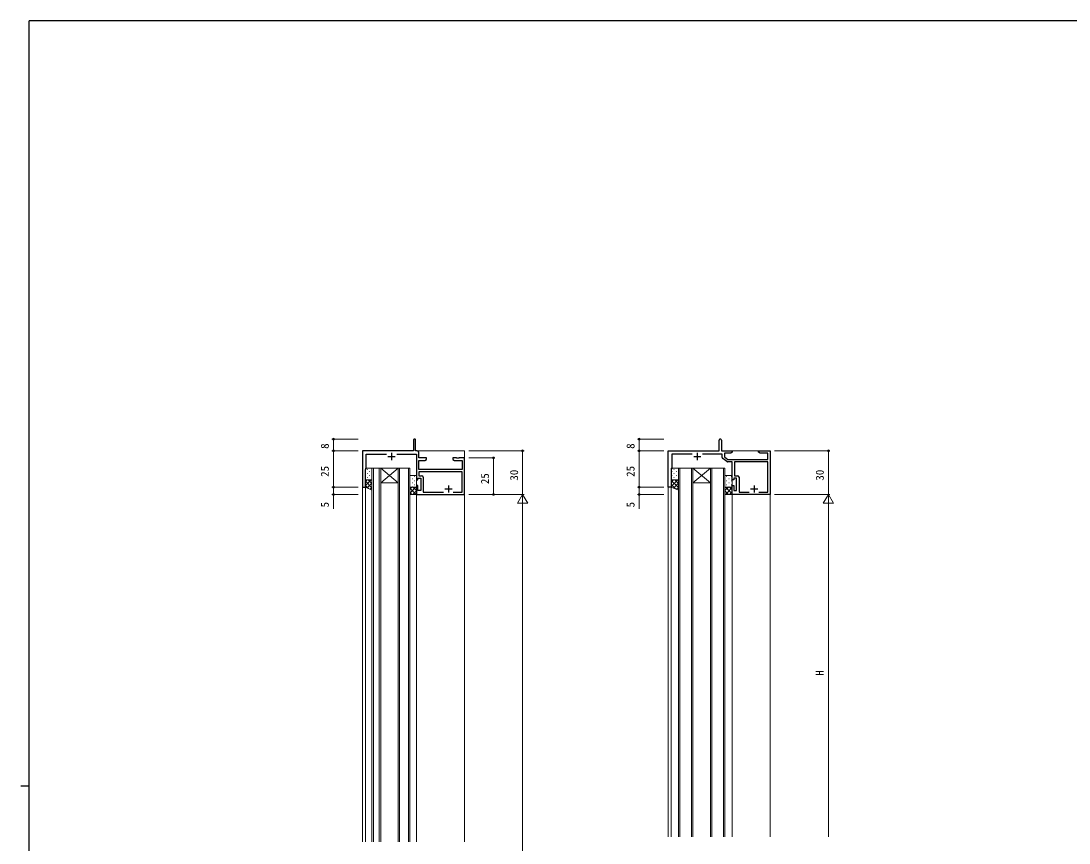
# Model space of a CAD drawing. Units: millimetres, scale not verified. Extents: x -793 to 793, y -564 to 564.
# Drawn here: x -793 to -73, y -6 to 559 of the extents above; entities that cross this region are included whole.
import ezdxf
from ezdxf.enums import TextEntityAlignment as Align

# ---------------------------------------------------------------- set-up
doc = ezdxf.new("R2010")
doc.units = ezdxf.units.MM
doc.header["$LTSCALE"] = 2
doc.layers.add('0-2_YKK_11', color=134, linetype='Continuous')
doc.layers.add('0-7_YKK_ZWAK', color=134, linetype='Continuous')
for name, color, linetype, lineweight in [('0-3_YKK_12', 40, 'Continuous', 18), ('0-4_YKK_13', 120, 'Continuous', 18), ('0-6_YKK_D', 200, 'Continuous', 18)]:
    doc.layers.add(name, color=color, linetype=linetype, lineweight=lineweight)
doc.styles.add('ＭＳ ゴシック', font='')
doc.styles.get('ＭＳ ゴシック').set_extended_font_data('MS Gothic')

msp = doc.modelspace()

# ---------------------------------------------------------------- linework, layer by layer
at = {"layer": '0-2_YKK_11'}
for p, q in [((-541.27, 259.7), (-536.27, 259.7)), ((-538.77, 262.2), (-538.77, 257.2)), ((-331.27, 259.7), (-326.27, 259.7)), ((-328.77, 262.2), (-328.77, 257.2)), ((-308.528, 256.251), (-311.344, 258.222)), ((-499.77, 239.9), (-499.77, 234.9)), ((-289.77, 239.9), (-289.77, 234.9)), ((-502.27, 237.4), (-497.27, 237.4)), ((-292.27, 237.4), (-287.27, 237.4))]:
    msp.add_line(p, q, dxfattribs=at)
for points in [[(-523.77, 270.95), (-523.77, 263.7), (-558.77, 263.7), (-558.77, 238.7), (-556.77, 238.7), (-556.77, 250.7), (-556.27, 251.2), (-556.27, 261.2), (-542.333, 261.2)], [(-521.14, 263.7), (-522.27, 263.7), (-522.27, 270.95)], [(-332.333, 261.2), (-346.27, 261.2), (-346.27, 251.2), (-346.77, 250.7), (-346.77, 238.7), (-348.77, 238.7), (-348.77, 263.7), (-313.77, 263.7), (-313.77, 270.95)], [(-312.27, 270.95), (-312.27, 263.7), (-304.77, 263.7), (-304.77, 262.7), (-305.861, 262.07), (-310.14, 262.07), (-310.14, 259.369), (-307.756, 257.7), (-280.4, 257.7), (-280.4, 262.07), (-285.679, 262.07), (-286.77, 262.7), (-286.77, 263.7), (-284.228, 263.7), (-284.045, 263.58), (-283.495, 263.58), (-283.312, 263.7), (-283.228, 263.7), (-283.045, 263.58), (-282.495, 263.58), (-282.312, 263.7), (-278.77, 263.7), (-278.77, 233.7), (-304.77, 233.7), (-304.77, 239.7), (-303.77, 239.7), (-303.77, 236.4), (-301.77, 236.4), (-301.77, 244.9), (-303.77, 244.9), (-303.77, 243.7), (-304.77, 243.7), (-304.77, 256.07), (-307.955, 256.07)], [(-535.208, 261.2), (-521.77, 261.2), (-521.77, 243.7), (-520.77, 243.7), (-520.77, 244.9), (-518.77, 244.9), (-518.77, 236.4), (-520.77, 236.4), (-520.77, 239.7), (-521.77, 239.7), (-521.77, 233.7), (-488.77, 233.7), (-488.77, 258.7), (-492.312, 258.7), (-492.495, 258.58), (-493.045, 258.58), (-493.228, 258.7), (-493.312, 258.7), (-493.495, 258.58), (-494.045, 258.58), (-494.228, 258.7), (-496.77, 258.7), (-496.77, 257.7), (-495.679, 257.07), (-490.4, 257.07), (-490.4, 250.7), (-520.14, 250.7), (-520.14, 257.07), (-515.861, 257.07), (-514.77, 257.7), (-514.77, 258.7), (-520.14, 258.7), (-520.14, 262.7)], [(-311.77, 259.041), (-311.77, 261.2), (-325.208, 261.2)], [(-286.42, 235.33), (-280.4, 235.33), (-280.4, 256.07), (-303.14, 256.07), (-303.14, 246.53), (-301.14, 246.53)], [(-496.42, 235.33), (-490.4, 235.33), (-490.4, 249.07), (-520.14, 249.07), (-520.14, 246.53), (-518.14, 246.53)], [(-517.14, 245.53), (-517.14, 235.33), (-503.121, 235.33)], [(-300.14, 245.53), (-300.14, 235.33), (-293.121, 235.33)]]:
    msp.add_lwpolyline(points, dxfattribs=at)
for centre, radius, start, end in [((-523.02, 270.95), 0.75, 359.99999, 180.00001), ((-313.02, 270.95), 0.75, 359.99999, 180.00001), ((-521.14, 262.7), 1, 0.00001, 89.99999), ((-310.77, 259.041), 1, 180.00003, 235.00002), ((-307.955, 257.07), 1, 235.00002, 270.00001), ((-518.14, 245.53), 1, 0.00001, 89.99999), ((-301.14, 245.53), 1, 0.00001, 89.99999)]:
    msp.add_arc(centre, radius, start, end, dxfattribs=at)
at = {"layer": '0-3_YKK_12'}
for p, q in [((-558.77, 263.7), (-558.77, -4.8)), ((-558.77, 263.7), (-524.07, 263.7)), ((-521.97, 263.7), (-488.77, 263.7)), ((-488.77, 263.7), (-488.77, -4.8)), ((-348.77, 263.7), (-348.77, -1.3)), ((-348.77, 263.7), (-314.07, 263.7)), ((-311.97, 263.7), (-278.77, 263.7)), ((-278.77, 263.7), (-278.77, -1.3)), ((-552.27, 251.7), (-552.27, -4.8)), ((-551.27, -4.8), (-551.27, 251.7)), ((-547.27, 251.7), (-547.27, -4.8)), ((-546.27, 251.7), (-534.27, 251.7)), ((-546.27, 251.7), (-534.27, 241.7)), ((-534.27, 251.7), (-546.27, 241.7)), ((-534.27, 251.7), (-534.27, -4.8)), ((-533.27, -4.8), (-533.27, 251.7)), ((-527.27, 251.7), (-527.27, -4.8)), ((-341.77, 251.7), (-341.77, -1.3)), ((-340.77, -1.3), (-340.77, 251.7)), ((-332.77, 251.7), (-332.77, -1.3)), ((-331.77, 251.7), (-319.77, 251.7)), ((-331.77, 251.7), (-319.77, 241.7)), ((-319.77, 251.7), (-331.77, 241.7)), ((-319.77, 251.7), (-319.77, -1.3)), ((-318.77, -1.3), (-318.77, 251.7)), ((-310.77, 251.7), (-310.77, -1.3)), ((-558.77, 238.7), (-556.77, 238.7)), ((-556.77, 238.7), (-556.77, -4.8)), ((-546.27, 241.7), (-534.27, 241.7)), ((-348.77, 238.7), (-346.77, 238.7)), ((-346.77, 238.7), (-346.77, -1.3)), ((-331.77, 241.7), (-319.77, 241.7)), ((-521.77, 233.7), (-521.77, -4.8)), ((-521.77, 233.7), (-488.77, 233.7)), ((-304.77, 233.7), (-304.77, -1.3)), ((-304.77, 233.7), (-278.77, 233.7))]:
    msp.add_line(p, q, dxfattribs=at)
for points in [[(-546.27, -4.8), (-546.27, 251.7), (-552.27, 251.7)], [(-526.27, -4.8), (-526.27, 251.7), (-534.27, 251.7)], [(-331.77, -1.3), (-331.77, 251.7), (-341.77, 251.7)], [(-309.77, -1.3), (-309.77, 251.7), (-319.77, 251.7)]]:
    msp.add_lwpolyline(points, dxfattribs=at)
at = {"layer": '0-4_YKK_13'}
for p, q in [((-556.77, 249.45), (-556.75, 249.45)), ((-556.77, 246.62), (-556.75, 246.62)), ((-555.535, 250.865), (-555.335, 250.865)), ((-555.535, 248.035), (-555.335, 248.035)), ((-555.535, 245.205), (-555.335, 245.205)), ((-553.92, 249.45), (-553.72, 249.45)), ((-553.92, 246.62), (-553.72, 246.62)), ((-552.505, 250.865), (-552.305, 250.865)), ((-552.505, 248.035), (-552.305, 248.035)), ((-552.505, 245.205), (-552.305, 245.205)), ((-526.243, 245.865), (-526.043, 245.865)), ((-523.213, 245.865), (-523.013, 245.865)), ((-346.35, 249.449), (-346.15, 249.449)), ((-346.35, 246.619), (-346.15, 246.619)), ((-344.935, 250.864), (-344.735, 250.864)), ((-344.935, 248.034), (-344.735, 248.034)), ((-344.935, 245.204), (-344.735, 245.204)), ((-343.32, 249.449), (-343.12, 249.449)), ((-343.32, 246.619), (-343.12, 246.619)), ((-341.905, 250.864), (-341.77, 250.864)), ((-341.905, 248.034), (-341.77, 248.034)), ((-341.905, 245.204), (-341.77, 245.204)), ((-308.643, 245.865), (-308.443, 245.865)), ((-305.613, 245.865), (-305.413, 245.865)), ((-556.77, 243.79), (-556.75, 243.79)), ((-552.85, 243.7), (-556.77, 239.78)), ((-555.678, 243.7), (-556.77, 242.608)), ((-556.77, 242.732), (-552.27, 238.232)), ((-556.77, 239.903), (-554.604, 237.737)), ((-552.27, 241.451), (-555.56, 238.162)), ((-554.91, 243.7), (-552.27, 241.06)), ((-553.92, 243.79), (-553.72, 243.79)), ((-552.27, 238.623), (-553.601, 237.292)), ((-522.134, 238.7), (-526.27, 234.564)), ((-524.962, 238.7), (-526.27, 237.392)), ((-526.27, 237.948), (-522.022, 233.7)), ((-526.243, 243.035), (-526.043, 243.035)), ((-526.243, 240.205), (-526.043, 240.205)), ((-524.628, 244.45), (-524.428, 244.45)), ((-524.628, 241.62), (-524.428, 241.62)), ((-524.628, 238.79), (-524.428, 238.79)), ((-524.194, 238.7), (-521.77, 236.276)), ((-523.213, 243.035), (-523.013, 243.035)), ((-523.213, 240.205), (-523.013, 240.205)), ((-342.25, 243.699), (-346.77, 239.179)), ((-345.078, 243.699), (-346.77, 242.007)), ((-346.77, 243.331), (-341.77, 238.331)), ((-346.77, 240.502), (-343.765, 237.497)), ((-346.35, 243.789), (-346.15, 243.789)), ((-341.77, 241.35), (-345.093, 238.028)), ((-344.31, 243.699), (-341.77, 241.159)), ((-343.32, 243.789), (-343.12, 243.789)), ((-341.77, 238.522), (-343.072, 237.22)), ((-307.362, 238.7), (-309.77, 236.292)), ((-304.77, 238.464), (-309.534, 233.7)), ((-309.422, 238.7), (-304.77, 234.048)), ((-308.643, 243.035), (-308.443, 243.035)), ((-308.643, 240.205), (-308.443, 240.205)), ((-307.028, 244.45), (-306.828, 244.45)), ((-307.028, 241.62), (-306.828, 241.62)), ((-307.028, 238.79), (-306.828, 238.79)), ((-306.594, 238.7), (-304.77, 236.876)), ((-305.613, 243.035), (-305.413, 243.035)), ((-305.613, 240.205), (-305.413, 240.205)), ((-526.27, 235.12), (-524.851, 233.7)), ((-521.77, 236.235), (-524.306, 233.7)), ((-309.77, 236.22), (-307.251, 233.7)), ((-304.77, 235.635), (-306.706, 233.7))]:
    msp.add_line(p, q, dxfattribs=at)
for points in [[(-556.77, 243.7), (-552.27, 243.7), (-552.27, 251.7), (-556.77, 251.7)], [(-521.77, 238.7), (-526.27, 238.7), (-526.27, 246.7), (-521.77, 246.7)], [(-346.77, 243.699), (-341.77, 243.699), (-341.77, 251.7), (-346.77, 251.699)], [(-304.77, 238.7), (-309.77, 238.7), (-309.77, 246.7), (-304.77, 246.7)], [(-552.27, 243.7), (-552.27, 236.7), (-556.77, 238.7), (-556.77, 243.7)], [(-526.27, 238.7), (-526.27, 233.7), (-521.77, 233.7), (-521.77, 238.7)], [(-341.77, 243.699), (-341.77, 236.699), (-346.77, 238.699), (-346.77, 243.699)], [(-309.77, 238.7), (-309.77, 233.7), (-304.77, 233.7), (-304.77, 238.7)]]:
    msp.add_lwpolyline(points, close=True, dxfattribs=at)
at = {"layer": '0-6_YKK_D'}
for p, q in [((-561.77, 271.7), (-579.77, 271.7)), ((-578.77, 263.7), (-578.77, 271.7)), ((-351.77, 271.7), (-369.77, 271.7)), ((-368.77, 263.7), (-368.77, 271.7)), ((-561.77, 263.7), (-579.77, 263.7)), ((-561.77, 263.7), (-579.77, 263.7)), ((-578.77, 263.7), (-578.77, 238.7)), ((-485.77, 263.7), (-447.77, 263.7)), ((-448.77, 263.7), (-448.77, 233.7)), ((-351.77, 263.7), (-369.77, 263.7)), ((-351.77, 263.7), (-369.77, 263.7)), ((-368.77, 263.7), (-368.77, 238.7)), ((-275.77, 263.7), (-237.77, 263.7)), ((-238.77, 263.7), (-238.77, 233.7)), ((-485.77, 258.7), (-467.77, 258.7)), ((-468.77, 258.7), (-468.77, 233.7)), ((-561.77, 238.7), (-579.77, 238.7)), ((-561.77, 238.7), (-579.77, 238.7)), ((-351.77, 238.7), (-369.77, 238.7)), ((-351.77, 238.7), (-369.77, 238.7)), ((-561.77, 233.7), (-579.77, 233.7)), ((-485.77, 233.7), (-467.77, 233.7)), ((-485.77, 233.7), (-447.77, 233.7)), ((-485.77, 233.7), (-447.77, 233.7)), ((-448.77, 233.7), (-452.27, 227.638)), ((-448.77, 233.7), (-445.27, 227.638)), ((-448.77, 233.7), (-448.77, 221.576)), ((-351.77, 233.7), (-369.77, 233.7)), ((-275.77, 233.7), (-237.77, 233.7)), ((-275.77, 233.7), (-237.77, 233.7)), ((-238.77, 233.7), (-242.27, 227.638)), ((-238.77, 233.7), (-235.27, 227.638)), ((-238.77, 233.7), (-238.77, 221.576)), ((-452.27, 227.638), (-445.27, 227.638)), ((-448.77, 226.7), (-448.77, -239.3)), ((-242.27, 227.638), (-235.27, 227.638)), ((-238.77, 226.7), (-238.77, -1.3))]:
    msp.add_line(p, q, dxfattribs=at)
for points in [[(-578.77, 238.7), (-578.77, 233.7), (-578.77, 223.803)], [(-368.77, 238.7), (-368.77, 233.7), (-368.77, 223.803)]]:
    msp.add_lwpolyline(points, dxfattribs=at)
for centre in [(-578.77, 271.7), (-368.77, 271.7), (-578.77, 263.7), (-578.77, 263.7), (-468.77, 258.7), (-448.77, 263.7), (-368.77, 263.7), (-368.77, 263.7), (-238.77, 263.7), (-578.77, 238.7), (-578.77, 238.7), (-368.77, 238.7), (-368.77, 238.7), (-578.77, 233.7), (-468.77, 233.7), (-368.77, 233.7)]:
    msp.add_circle(centre, 0.637, dxfattribs=at)
at = {"layer": '0-7_YKK_ZWAK'}
for p, q in [((752.2, 558.7), (-787.8, 558.7)), ((-787.8, -491.3), (-787.8, 558.7)), ((-793.4, 33.7), (-787.8, 33.7))]:
    msp.add_line(p, q, dxfattribs=at)

# ---------------------------------------------------------------- texts
at = {"layer": '0-6_YKK_D', "style": 'ＭＳ ゴシック'}
for s, p in [('8', (-580.27, 264.973)), ('8', (-370.27, 264.973)), ('25', (-580.27, 245.745)), ('25', (-370.27, 245.745)), ('25', (-470.27, 240.745)), ('30', (-450.27, 243.16)), ('30', (-240.27, 243.16)), ('5', (-580.27, 224.749)), ('5', (-370.27, 224.749)), ('H', (-240.27, 109.206))]:
    msp.add_text(s, height=5.499, rotation=90, dxfattribs=at).set_placement(p, align=Align.BOTTOM_LEFT)

doc.saveas('drawing.dxf')
